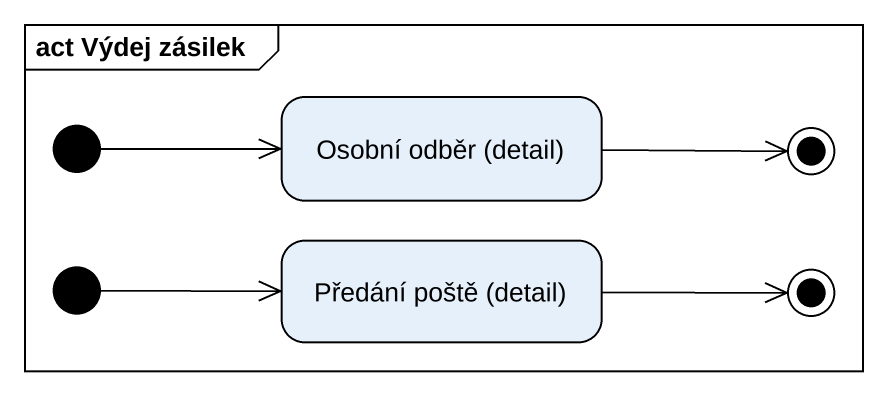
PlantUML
@startuml
mainframe act Výdej zásilek
hide empty description
state initial1 <<start>>
state "Osobní odběr (detail)" as Osobní_odběr_detail
state final1 <<end>>
state "Předání poště (detail)" as Předání_poště_detail
state initial2 <<start>>
state final2 <<end>>
initial1 -right-> Osobní_odběr_detail
Osobní_odběr_detail -right-> final1
Předání_poště_detail -right-> final2
initial2 -right-> Předání_poště_detail
@enduml
